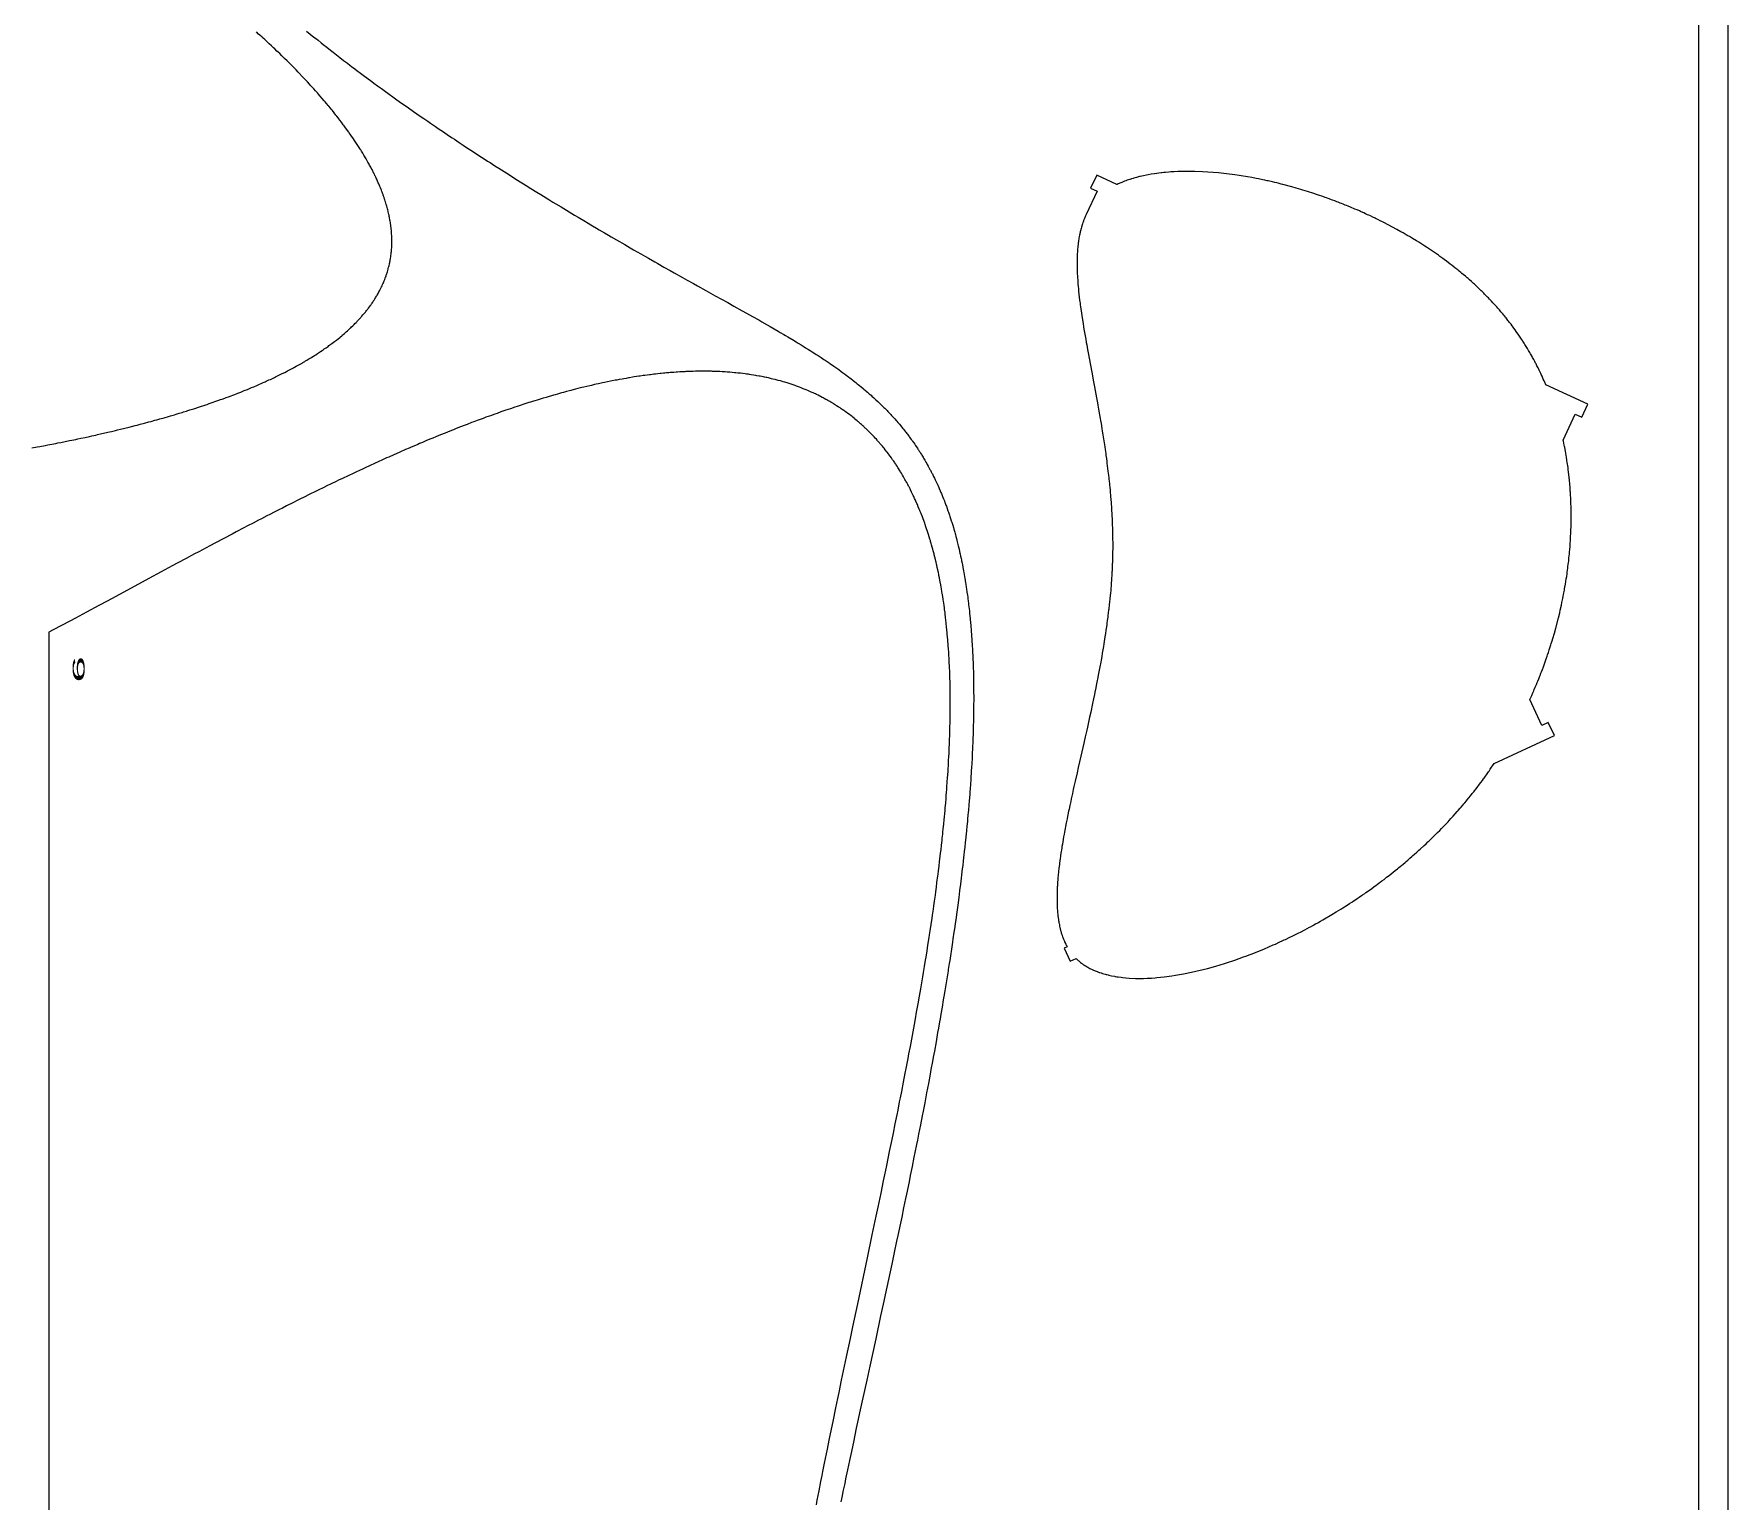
# Model space of a CAD drawing. Header units: metres. Extents: x 260 to 385, y -3 to 248.
# Drawn here: x 313.9 to 385.2, y 60.8 to 122.5 of the extents above; entities that cross this region are included whole.
import ezdxf

# ---------------------------------------------------------------- set-up
doc = ezdxf.new("R2010")
doc.units = ezdxf.units.M
doc.header["$MEASUREMENT"] = 0
doc.layers.add('1', color=7, linetype='Continuous', lineweight=0)
doc.styles.add('Style-ENGINEERING', font='ENGINEERING.shx')

msp = doc.modelspace()

# ---------------------------------------------------------------- linework, layer by layer
at = {"flags": 128}
for points in [[(385.210552, -2.443354), (385.210552, 247.556646), (260.210552, 247.556646), (260.210552, -2.443354), (385.210552, -2.443354)], [(383.974169, 43.488353), (383.977416, 127.336741)], [(325.412347, 122.619067), (325.566488, 122.493535), (325.721015, 122.368524), (325.824243, 122.285469), (325.893155, 122.230223), (326.031197, 122.120029), (326.108974, 122.058217), (326.264797, 121.934959), (326.420977, 121.812183), (326.525293, 121.730597), (326.594922, 121.676322), (326.734385, 121.568048), (326.812951, 121.507303), (326.970335, 121.386155), (327.128051, 121.265456), (327.233377, 121.185235), (327.303675, 121.131863), (327.444459, 121.025376), (327.523761, 120.965626), (327.682599, 120.846443), (327.841748, 120.72768), (327.948017, 120.648735), (328.160957, 120.491387), (328.240947, 120.432567), (328.401145, 120.315223), (328.561635, 120.198272), (328.668787, 120.120521), (328.883469, 119.965527), (329.044806, 119.849722), (329.152517, 119.772725), (329.368301, 119.619222), (329.476372, 119.542713), (329.692868, 119.390172), (329.909829, 119.238259), (330.054724, 119.137327), (330.151432, 119.07019), (330.345112, 118.936273), (330.5088, 118.823647), (330.618062, 118.748747), (330.836909, 118.599384), (330.946492, 118.524918), (331.165974, 118.376414), (331.385871, 118.22847), (331.532697, 118.130148), (331.63068, 118.064735), (331.826884, 117.93423), (331.992674, 117.824444), (332.103323, 117.751419), (332.32491, 117.60576), (332.435848, 117.533125), (332.658006, 117.388238), (332.880538, 117.243856), (333.029096, 117.147877), (333.128225, 117.084013), (333.326697, 116.956572), (333.494376, 116.849341), (333.606272, 116.778001), (333.830326, 116.635676), (333.942482, 116.564689), (334.16705, 116.423059), (334.391953, 116.281883), (334.542074, 116.188015), (334.642234, 116.125546), (334.842749, 116.000867), (335.096887, 115.84356), (335.266534, 115.738989), (335.37973, 115.669407), (335.606352, 115.530554), (335.776518, 115.426684), (335.890056, 115.357565), (336.117355, 115.219626), (336.231114, 115.150805), (336.458849, 115.013457), (336.686869, 114.876494), (336.839038, 114.785396), (337.143744, 114.603697), (337.191993, 114.575011), (337.444124, 114.42549), (337.612359, 114.326069), (337.724581, 114.259903), (337.94918, 114.127842), (338.117763, 114.029032), (338.230214, 113.963269), (338.455268, 113.832007), (338.793218, 113.635764), (339.018761, 113.505361), (339.169229, 113.418613), (339.470417, 113.245556), (339.665243, 113.134022), (339.795203, 113.059799), (340.055302, 112.911667), (340.185439, 112.837756), (340.445888, 112.690238), (340.706565, 112.543121), (340.880474, 112.445262), (341.228586, 112.250057), (341.424566, 112.140549), (341.686048, 111.994843), (341.860462, 111.89787), (342.20946, 111.704221), (342.602246, 111.486653), (343.125956, 111.196555), (343.387687, 111.051286), (343.736399, 110.857137), (343.910599, 110.759787), (344.171645, 110.613318), (344.432324, 110.466203), (344.5625, 110.39236), (344.793618, 110.260544), (344.909012, 110.194347), (345.081874, 110.09465), (345.254436, 109.994427), (345.340596, 109.944103), (345.484004, 109.859893), (345.555613, 109.817622), (345.662902, 109.753995), (345.823539, 109.658031), (345.847602, 109.64358), (346.013674, 109.543278), (346.096509, 109.492857), (346.220497, 109.416868), (346.344151, 109.34043), (346.405847, 109.302034), (346.528965, 109.224876), (346.590384, 109.186108), (346.682328, 109.127709), (346.794107, 109.056106), (346.849865, 109.020129), (346.933334, 108.965937), (347.058145, 108.884119), (347.168675, 108.810839), (347.22379, 108.773996), (347.306267, 108.71847), (347.388505, 108.662622), (347.429532, 108.634575), (347.53863, 108.559367), (347.593006, 108.521531), (347.674349, 108.46448), (347.755419, 108.407062), (347.795849, 108.378212), (347.903314, 108.300808), (347.956851, 108.261844), (348.036905, 108.203059), (348.11665, 108.14386), (348.156404, 108.114101), (348.22688, 108.06093), (348.262021, 108.034214), (348.31461, 107.993974), (348.393209, 107.933234), (348.471462, 107.872027), (348.510456, 107.841245), (348.579555, 107.786222), (348.613996, 107.758565), (348.665519, 107.716893), (348.742487, 107.653959), (348.819068, 107.590504), (348.85721, 107.558578), (348.924769, 107.501484), (348.958428, 107.472775), (349.008762, 107.429504), (349.083911, 107.364124), (349.158628, 107.298164), (349.195822, 107.264962), (349.269874, 107.198107), (349.30673, 107.16445), (349.361797, 107.113675), (349.436831, 107.043517), (349.474159, 107.008185), (349.529914, 106.954866), (349.585379, 106.901159), (349.613002, 106.874159), (349.668025, 106.81986), (349.695426, 106.79256), (349.736385, 106.751422), (349.746321, 106.741381), (349.80103, 106.68567), (349.828224, 106.657703), (349.868812, 106.615613), (349.929238, 106.552162), (349.989115, 106.48833), (350.018846, 106.456271), (350.077893, 106.391864), (350.107208, 106.359516), (350.107208, 106.359516), (350.150919, 106.310813), (350.209624, 106.244497), (350.238759, 106.211188), (350.282189, 106.161036), (350.34672, 106.085382), (350.410511, 106.009215), (350.442129, 105.970939), (350.497879, 105.902573), (350.525533, 105.868237), (350.566739, 105.816542), (350.607612, 105.764617), (350.627925, 105.738568), (350.6683, 105.686298), (350.688364, 105.660076), (350.718302, 105.620636), (350.75793, 105.567846), (350.777618, 105.541365), (350.806995, 105.501534), (350.850708, 105.441544), (350.879615, 105.401388), (350.898783, 105.374545), (350.936866, 105.320685), (350.955783, 105.293668), (350.993367, 105.239461), (351.030616, 105.185023), (351.055264, 105.148602), (351.104116, 105.075453), (351.131335, 105.034126), (351.149376, 105.006502), (351.185211, 104.951082), (351.203003, 104.923285), (351.238339, 104.86752), (351.273344, 104.811524), (351.296496, 104.774066), (351.34236, 104.698845), (351.3679, 104.656354), (351.418425, 104.570986), (351.468211, 104.485106), (351.500992, 104.427568), (351.522664, 104.389084), (351.565573, 104.311814), (351.607986, 104.233991), (351.63594, 104.181886), (351.654433, 104.14705), (351.69108, 104.077143), (351.718267, 104.024506), (351.73625, 103.989317), (351.77188, 103.918704), (351.789526, 103.883281), (351.824483, 103.8122), (351.858993, 103.74081), (351.881753, 103.693044), (351.896817, 103.661125), (351.926682, 103.597103), (351.932608, 103.584281), (351.947897, 103.551016), (351.978147, 103.4844), (352.007966, 103.417669), (352.027607, 103.37312), (352.066325, 103.28387), (352.094875, 103.216803), (352.113678, 103.172031), (352.150737, 103.082342), (352.168995, 103.037426), (352.204978, 102.947451), (352.240256, 102.85729), (352.263388, 102.79708), (352.27864, 102.756895), (352.308741, 102.676418), (352.325913, 102.629791), (352.359729, 102.536399), (352.392848, 102.442821), (352.414547, 102.380335), (352.428844, 102.338633), (352.457042, 102.255123), (352.472671, 102.208088), (352.503437, 102.113886), (352.533552, 102.019512), (352.553273, 101.956501), (352.566264, 101.914453), (352.591874, 101.830257), (352.6201, 101.735382), (352.638577, 101.672042), (352.650745, 101.629775), (352.674727, 101.545147), (352.692404, 101.481595), (352.704044, 101.439188), (352.726979, 101.354283), (352.738275, 101.311785), (352.760529, 101.2267), (352.782338, 101.141496), (352.796632, 101.084628), (352.824641, 100.97074), (352.836229, 100.922633), (352.859003, 100.826312), (352.881247, 100.72985), (352.895787, 100.665465), (352.905352, 100.622508), (352.924179, 100.536514), (352.944882, 100.439644), (352.958407, 100.37499), (352.967301, 100.331855), (352.984798, 100.245508), (352.997669, 100.180681), (353.022773, 100.050857), (353.047038, 99.920812), (353.062757, 99.833993), (353.073035, 99.776061), (353.093118, 99.66007), (353.101402, 99.611087), (353.117641, 99.513032), (353.133444, 99.414863), (353.143741, 99.349353), (353.16377, 99.218183), (353.173354, 99.15355), (353.19199, 99.024142), (353.209925, 98.89455), (353.221499, 98.808054), (353.229047, 98.750346), (353.243745, 98.634825), (353.254042, 98.551237), (353.260751, 98.49552), (353.273798, 98.384106), (353.280139, 98.328409), (353.29246, 98.217035), (353.304308, 98.105686), (353.311947, 98.031468), (353.326615, 97.883064), (353.340486, 97.734703), (353.349298, 97.63582), (353.354983, 97.569908), (353.365903, 97.438108), (353.373705, 97.339279), (353.378725, 97.273404), (353.388332, 97.141675), (353.392923, 97.075822), (353.401685, 96.94414), (353.409896, 96.812487), (353.415069, 96.724735), (353.418385, 96.666241), (353.424706, 96.549269), (353.429719, 96.450592), (353.4329, 96.384816), (353.438882, 96.253284), (353.441684, 96.187529), (353.446918, 96.056037), (353.451663, 95.924573), (353.454559, 95.836944), (353.459723, 95.661721), (353.462264, 95.563178), (353.463815, 95.49749), (353.466579, 95.366133), (353.467792, 95.300464), (353.469888, 95.169143), (353.471548, 95.037845), (353.472416, 94.950327), (353.473589, 94.77532), (353.473924, 94.676897), (353.47402, 94.611288), (353.473905, 94.480087), (353.472985, 94.283326), (353.471881, 94.152178), (353.47093, 94.064759), (353.468523, 93.889946), (353.466876, 93.79163), (353.462962, 93.595032), (353.458235, 93.398477), (353.45464, 93.267465), (353.45205, 93.180134), (353.446413, 93.005497), (353.442977, 92.907278), (353.435544, 92.71087), (353.427375, 92.514502), (353.421528, 92.383612), (353.417454, 92.296362), (353.40889, 92.121883), (353.403833, 92.023752), (353.393209, 91.827518), (353.381915, 91.63132), (353.374021, 91.500541), (353.368598, 91.413363), (353.357375, 91.239029), (353.350843, 91.140978), (353.337314, 90.944901), (353.323174, 90.748857), (353.313414, 90.61818), (353.306762, 90.531069), (353.293111, 90.356866), (353.285233, 90.258888), (353.26905, 90.062955), (353.252309, 89.867053), (353.240843, 89.736467), (353.233065, 89.649418), (353.217193, 89.475336), (353.208081, 89.377425), (353.189468, 89.181624), (353.170343, 88.98585), (353.157312, 88.85535), (353.157312, 88.85535), (353.130594, 88.594385), (353.120351, 88.496535), (353.099508, 88.300855), (353.078195, 88.1052), (353.063729, 87.974778), (353.034194, 87.713965), (353.011523, 87.518384), (352.996166, 87.38801), (352.96488, 87.127293), (352.948955, 86.99695), (352.916552, 86.736293), (352.883428, 86.475675), (352.860953, 86.301951), (352.845798, 86.186145), (352.815085, 85.954554), (352.775458, 85.661487), (352.748581, 85.466134), (352.730463, 85.335909), (352.693756, 85.075486), (352.663183, 84.861882), (352.642575, 84.719491), (352.600825, 84.434739), (352.579688, 84.292378), (352.5369, 84.007683), (352.493443, 83.723024), (352.464109, 83.533272), (352.444395, 83.40678), (352.404594, 83.153816), (352.395894, 83.098936), (352.368685, 82.928223), (352.313631, 82.586914), (352.257751, 82.245757), (352.220051, 82.018401), (352.194725, 81.866865), (352.143617, 81.563878), (352.093774, 81.271813), (352.060247, 81.077158), (352.037767, 80.947412), (351.992499, 80.687975), (351.958286, 80.493445), (351.889203, 80.104507), (351.819269, 79.715723), (351.772189, 79.456618), (351.740605, 79.283918), (351.676975, 78.938601), (351.640919, 78.744408), (351.568254, 78.356125), (351.494873, 77.967972), (351.445569, 77.709274), (351.412533, 77.536839), (351.346074, 77.19204), (351.30847, 76.998131), (351.232798, 76.610398), (351.156528, 76.222774), (351.105362, 75.964416), (351.071113, 75.792203), (351.002292, 75.447836), (350.963398, 75.254163), (350.885225, 74.866887), (350.80656, 74.479701), (350.753853, 74.221626), (350.647838, 73.705584), (350.607883, 73.512105), (350.527664, 73.125204), (350.447047, 72.738375), (350.393092, 72.480528), (350.284704, 71.964921), (350.233687, 71.723268), (350.131279, 71.240032), (350.0284, 70.756882), (349.959571, 70.434826), (349.82138, 69.790812), (349.665173, 69.066432), (349.560698, 68.583574), (349.35124, 67.617951), (349.099631, 66.45925), (348.973986, 65.87987), (348.786041, 65.010706), (348.675098, 64.495566), (348.619779, 64.237968), (348.537021, 63.851531), (348.413445, 63.271773), (348.304249, 62.756314), (348.249909, 62.498537), (348.168748, 62.111808), (348.088041, 61.724995), (348.047869, 61.531556), (347.976768, 61.187606), (347.941376, 61.015602), (347.888496, 60.757558)], [(313.859175, 105.088465), (314.082365, 105.129012), (314.193878, 105.149557), (314.416742, 105.191192), (314.528092, 105.212284), (314.695014, 105.244267), (314.861486, 105.276603), (314.944676, 105.292928), (315.069401, 105.317611), (315.256356, 105.355082), (315.443149, 105.393092), (315.536485, 105.4123), (315.702315, 105.446786), (315.785181, 105.464192), (315.909418, 105.490506), (316.095636, 105.530444), (316.281684, 105.570945), (316.374644, 105.591409), (316.539801, 105.628144), (316.539801, 105.628144), (316.622329, 105.646684), (316.746055, 105.674708), (316.931497, 105.717236), (317.116761, 105.760361), (317.209326, 105.782148), (317.373773, 105.821259), (317.455941, 105.840996), (317.579125, 105.870835), (317.763743, 105.916121), (317.948167, 105.962052), (318.040306, 105.985264), (318.203985, 106.026941), (318.285765, 106.04798), (318.408358, 106.079792), (318.592075, 106.128093), (318.775578, 106.177104), (318.867249, 106.201881), (319.030083, 106.246385), (319.111433, 106.268858), (319.233375, 106.30285), (319.416095, 106.354483), (319.598578, 106.406905), (319.68973, 106.433419), (319.851625, 106.48106), (319.932499, 106.505128), (320.053715, 106.541544), (320.174817, 106.578344), (320.235325, 106.59689), (320.356251, 106.634277), (320.41667, 106.65312), (320.507241, 106.681573), (320.668086, 106.732727), (320.748425, 106.758582), (320.868829, 106.797718), (320.989102, 106.837288), (321.04919, 106.857237), (321.169265, 106.89747), (321.229252, 106.917756), (321.319169, 106.9484), (321.478827, 107.003523), (321.558561, 107.031401), (321.678042, 107.073621), (321.797375, 107.116336), (321.856985, 107.137881), (321.976091, 107.181355), (322.035586, 107.203287), (322.124755, 107.23643), (322.243507, 107.281088), (322.302822, 107.30362), (322.391718, 107.337677), (322.524884, 107.389356), (322.643071, 107.435902), (322.702099, 107.459395), (322.790557, 107.494914), (322.923053, 107.548833), (323.04063, 107.597422), (323.099347, 107.621954), (323.187332, 107.659055), (323.319101, 107.715403), (323.436015, 107.766207), (323.494395, 107.791869), (323.581865, 107.830691), (323.669215, 107.869917), (323.712844, 107.889683), (323.829035, 107.942905), (323.887046, 107.9698), (323.973953, 108.010503), (324.060729, 108.051649), (324.104066, 108.072391), (324.219464, 108.128264), (324.27707, 108.156513), (324.363359, 108.199285), (324.449502, 108.242545), (324.492517, 108.264362), (324.568896, 108.30346), (324.607039, 108.323161), (324.664197, 108.352907), (324.749801, 108.397969), (324.835243, 108.443574), (324.877902, 108.466584), (324.901878, 108.479588), (324.972773, 108.518348), (325.008136, 108.537855), (325.061073, 108.567278), (325.140233, 108.611783), (325.219095, 108.656739), (325.258412, 108.679389), (325.332759, 108.72266), (325.369826, 108.744455), (325.425295, 108.777348), (325.508193, 108.82715), (325.590718, 108.877516), (325.631838, 108.902914), (325.704702, 108.948428), (325.741018, 108.97136), (325.795345, 109.005982), (325.876498, 109.058425), (325.957237, 109.111493), (325.997449, 109.138266), (326.068672, 109.186263), (326.104155, 109.210456), (326.157214, 109.246996), (326.236427, 109.302374), (326.315178, 109.358451), (326.354377, 109.386757), (326.432415, 109.443915), (326.47125, 109.472771), (326.529268, 109.516411), (326.591266, 109.563766), (326.622138, 109.587635), (326.668286, 109.62368), (326.737141, 109.678305), (326.805543, 109.733613), (326.839571, 109.761527), (326.887995, 109.801728), (326.912082, 109.821937), (326.948055, 109.85239), (327.001654, 109.898385), (327.054816, 109.944764), (327.08123, 109.968099), (327.133722, 110.015064), (327.159797, 110.038696), (327.198695, 110.074333), (327.24576, 110.118086), (327.269145, 110.140091), (327.304036, 110.173263), (327.355948, 110.223393), (327.3966, 110.263321), (327.416803, 110.283393), (327.446954, 110.313636), (327.491826, 110.35931), (327.53627, 110.40536), (327.558329, 110.428528), (327.602116, 110.475153), (327.623843, 110.498612), (327.656221, 110.533985), (327.694265, 110.5762), (327.71315, 110.597427), (327.741305, 110.629419), (327.783143, 110.677752), (327.824503, 110.726505), (327.845, 110.751041), (327.885625, 110.800437), (327.90575, 110.8253), (327.935702, 110.8628), (327.970828, 110.907572), (327.988238, 110.930092), (328.014158, 110.964042), (328.052595, 111.015355), (328.090493, 111.067142), (328.109236, 111.093216), (328.146304, 111.145729), (328.164627, 111.172171), (328.191843, 111.212069), (328.219229, 111.252998), (328.232794, 111.273575), (328.25298, 111.304582), (328.282889, 111.351417), (328.312349, 111.398645), (328.326908, 111.422409), (328.355679, 111.470241), (328.369889, 111.494311), (328.390982, 111.53061), (328.394408, 111.536572), (328.421362, 111.584153), (328.434626, 111.608023), (328.454253, 111.643929), (328.483089, 111.698014), (328.511195, 111.752372), (328.524972, 111.779654), (328.551974, 111.834424), (328.565197, 111.861913), (328.584682, 111.903277), (328.610009, 111.958674), (328.622391, 111.986477), (328.640611, 112.028314), (328.658404, 112.070311), (328.667141, 112.091369), (328.689913, 112.14772), (328.701012, 112.176003), (328.717301, 112.218562), (328.733154, 112.261283), (328.740918, 112.282705), (328.756117, 112.32567), (328.763552, 112.347215), (328.774498, 112.379609), (328.79044, 112.428338), (328.798201, 112.452781), (328.809579, 112.489544), (328.82605, 112.544911), (328.841803, 112.600546), (328.84941, 112.628465), (328.864078, 112.684507), (328.87114, 112.712629), (328.88139, 112.754941), (328.894415, 112.811597), (328.900651, 112.840029), (328.909659, 112.882805), (328.909659, 112.882805), (328.918249, 112.925738), (328.922387, 112.947264), (328.923664, 112.95403), (328.933621, 113.008928), (328.939857, 113.045534), (328.943838, 113.069941), (328.951376, 113.118764), (328.956661, 113.155387), (328.96001, 113.179806), (328.966291, 113.228651), (328.969224, 113.253078), (328.974678, 113.301938), (328.979585, 113.350808), (328.982555, 113.383394), (328.984401, 113.40512), (328.987776, 113.448579), (328.991025, 113.496809), (328.992903, 113.528967), (328.994028, 113.550408), (328.995975, 113.593297), (328.99717, 113.625468), (328.998885, 113.689822), (328.999704, 113.754192), (328.999757, 113.797115), (328.999575, 113.825734), (328.998691, 113.882982), (328.996857, 113.947904), (328.995147, 113.991194), (328.993792, 114.020058), (328.990567, 114.077796), (328.987702, 114.121107), (328.985581, 114.149985), (328.980834, 114.20775), (328.978209, 114.236637), (328.972461, 114.294421), (328.966054, 114.352216), (328.961418, 114.390753), (328.958166, 114.416448), (328.951279, 114.467843), (328.946772, 114.499584), (328.937209, 114.562892), (328.926924, 114.62597), (328.919674, 114.667897), (328.914668, 114.695793), (328.904248, 114.751455), (328.899618, 114.775257), (328.890065, 114.822768), (328.880126, 114.870156), (328.873289, 114.90168), (328.859116, 114.964569), (328.848056, 115.011598), (328.84048, 115.042885), (328.82485, 115.105308), (328.816798, 115.136444), (328.800228, 115.198566), (328.783046, 115.260492), (328.771257, 115.30167), (328.763251, 115.329075), (328.746891, 115.383773), (328.732733, 115.429811), (328.723115, 115.460446), (328.703456, 115.521581), (328.693417, 115.552081), (328.672926, 115.612949), (328.651891, 115.673644), (328.637572, 115.714013), (328.627895, 115.740883), (328.608232, 115.794525), (328.591324, 115.839684), (328.579893, 115.86974), (328.556652, 115.929729), (328.544845, 115.959664), (328.520862, 116.019416), (328.496392, 116.079012), (328.479813, 116.118657), (328.446028, 116.197747), (328.429704, 116.235192), (328.396508, 116.309905), (328.362592, 116.38439), (328.339588, 116.433921), (328.324079, 116.466887), (328.292652, 116.532691), (328.2867, 116.54501), (328.262731, 116.59417), (328.246611, 116.626841), (328.214042, 116.691939), (328.197595, 116.724369), (328.164382, 116.788993), (328.130751, 116.853309), (328.108104, 116.89602), (328.062277, 116.981049), (328.039103, 117.023372), (327.992247, 117.107642), (327.944729, 117.191425), (327.912691, 117.247015), (327.891177, 117.28396), (327.847779, 117.35758), (327.823157, 117.398834), (327.773465, 117.481015), (327.723188, 117.562764), (327.689354, 117.617031), (327.66666, 117.653106), (327.620945, 117.725018), (327.595044, 117.76533), (327.542843, 117.845662), (327.490124, 117.925611), (327.454696, 117.978703), (327.430954, 118.014007), (327.383181, 118.084401), (327.356141, 118.123874), (327.301706, 118.202559), (327.246808, 118.280903), (327.209956, 118.332945), (327.185278, 118.36756), (327.135663, 118.436596), (327.107603, 118.475318), (327.051166, 118.552527), (326.994312, 118.629429), (326.956182, 118.68053), (326.87939, 118.782339), (326.814058, 118.867842), (326.770235, 118.924648), (326.740902, 118.962431), (326.681961, 119.037796), (326.644939, 119.084762), (326.570476, 119.178387), (326.495462, 119.271607), (326.445152, 119.333531), (326.411481, 119.374717), (326.343825, 119.456859), (326.313245, 119.493723), (326.251838, 119.56727), (326.190105, 119.640576), (326.148771, 119.689315), (326.065678, 119.786481), (325.971534, 119.895302), (325.908386, 119.967566), (325.86612, 120.015617), (325.781187, 120.111426), (325.715136, 120.185262), (325.67093, 120.234359), (325.582108, 120.332252), (325.537494, 120.381048), (325.447867, 120.478348), (325.357713, 120.57526), (325.297323, 120.639656), (325.256936, 120.682494), (325.175861, 120.767949), (325.15715, 120.787571), (325.094664, 120.852829), (325.052912, 120.896205), (324.969186, 120.982653), (324.927213, 121.025725), (324.843048, 121.111572), (324.758597, 121.197026), (324.702139, 121.253781), (324.588852, 121.366783), (324.48648, 121.467917), (324.418016, 121.535045), (324.37228, 121.579669), (324.280583, 121.66861), (324.211618, 121.735052), (324.165549, 121.779222), (324.073197, 121.867265), (324.026914, 121.911141), (323.934136, 121.998602), (323.841079, 122.085682), (323.778888, 122.143526), (323.654146, 122.25872), (323.583769, 122.323231), (323.536769, 122.366125), (323.442572, 122.451645), (323.395376, 122.494271), (323.300791, 122.57926)], [(357.408126, 84.101982), (357.274376, 84.039614), (357.527947, 83.495829), (357.7804, 83.61355), (357.802782, 83.591794), (357.814105, 83.581027), (357.834627, 83.561906), (357.848466, 83.549291), (357.876518, 83.524376), (357.890731, 83.512077), (357.91953, 83.487793), (357.948821, 83.46393), (357.968622, 83.448254), (358.008873, 83.41746), (358.02419, 83.406104), (358.055185, 83.383704), (358.08666, 83.361722), (358.107909, 83.347298), (358.15104, 83.319004), (358.183938, 83.298268), (358.206131, 83.284674), (358.251137, 83.258038), (358.273949, 83.244995), (358.320185, 83.219458), (358.367233, 83.194653), (358.463737, 83.147231), (358.482185, 83.138663), (358.519413, 83.121834), (358.557082, 83.105413), (358.582437, 83.094691), (358.633728, 83.07379), (358.6727, 83.058588), (358.69892, 83.048678), (358.751926, 83.029397), (358.778712, 83.020026), (358.832843, 83.001821), (358.887715, 82.984332), (358.999653, 82.951492), (359.042375, 82.939911), (359.07108, 82.932411), (359.129022, 82.917944), (359.158258, 82.910975), (359.217253, 82.897567), (359.276942, 82.884864), (359.398373, 82.861564), (359.429154, 82.856176), (359.491215, 82.845926), (359.553939, 82.836372), (359.681344, 82.819351), (359.746012, 82.81188), (359.877243, 82.799008), (360.010955, 82.788887), (360.285595, 82.776846), (360.338134, 82.775799), (360.373338, 82.775312), (360.444174, 82.774846), (360.479803, 82.774866), (360.55148, 82.775411), (360.623709, 82.776629), (360.769793, 82.781073), (360.806649, 82.782601), (360.880754, 82.786158), (360.955379, 82.79038), (361.106164, 82.800811), (361.182308, 82.807018), (361.336068, 82.821405), (361.491742, 82.838413), (361.808606, 82.88024), (361.969686, 82.905035), (362.296857, 82.96232), (362.630341, 83.029783), (363.314452, 83.19483), (363.664184, 83.29221), (363.840773, 83.344569), (364.018437, 83.399358), (364.107654, 83.427659), (364.466928, 83.546872), (364.647911, 83.610062), (364.829716, 83.675623), (364.920909, 83.709289), (365.103843, 83.778384), (365.195569, 83.813809), (365.287459, 83.849818), (365.333463, 83.86804), (365.7028, 84.019033), (365.888248, 84.097982), (366.07414, 84.179217), (366.167235, 84.220687), (366.353689, 84.305326), (366.447034, 84.348491), (366.540448, 84.392218), (366.587178, 84.414291), (366.774239, 84.503981), (366.86784, 84.549662), (366.961478, 84.595896), (367.00831, 84.619221), (367.101992, 84.666284), (367.148841, 84.690023), (367.219122, 84.725888), (367.406561, 84.823034), (367.500281, 84.872426), (367.593991, 84.922362), (367.64084, 84.947534), (367.734523, 84.998282), (367.781354, 85.023859), (367.851587, 85.062476), (367.945199, 85.114437), (367.991989, 85.140618), (368.062153, 85.180141), (368.167343, 85.239989), (368.540675, 85.458221), (368.726844, 85.570499), (368.912609, 85.684868), (369.005321, 85.742832), (369.190372, 85.860314), (369.282697, 85.919827), (369.374878, 85.979854), (369.420913, 86.010059), (369.604658, 86.132155), (369.696283, 86.193965), (369.787732, 86.256281), (369.83339, 86.287629), (369.924564, 86.3507), (369.970079, 86.382425), (370.038261, 86.430246), (370.219516, 86.559143), (370.309825, 86.624337), (370.399911, 86.690026), (370.444869, 86.723056), (370.53461, 86.789485), (370.579391, 86.822884), (370.646448, 86.873212), (370.735639, 86.940744), (370.78014, 86.974692), (370.846769, 87.025844), (370.946434, 87.103083), (371.122759, 87.241907), (371.210496, 87.31204), (371.297941, 87.382653), (371.341551, 87.418138), (371.428543, 87.489467), (371.471923, 87.525309), (371.536846, 87.579294), (371.62313, 87.651689), (371.66615, 87.688063), (371.730525, 87.742844), (371.826734, 87.825512), (371.91189, 87.899491), (371.954336, 87.936655), (372.017841, 87.992619), (372.112719, 88.077055), (372.207133, 88.162076), (372.254163, 88.204805), (372.420404, 88.357905), (372.502939, 88.435141), (372.585076, 88.512831), (372.625992, 88.551846), (372.707517, 88.630215), (372.748123, 88.669569), (372.808836, 88.72881), (372.889413, 88.808191), (372.92954, 88.848049), (372.989526, 88.908046), (373.079039, 88.998509), (373.158129, 89.079393), (373.197504, 89.12), (373.25635, 89.181118), (373.344128, 89.273258), (373.431308, 89.365952), (373.474671, 89.412507), (373.551381, 89.49561), (373.589552, 89.537324), (373.646576, 89.600098), (373.731585, 89.694714), (373.81595, 89.789874), (373.857888, 89.837657), (373.941271, 89.933629), (373.982712, 89.981816), (374.044558, 90.05435), (374.097385, 90.116904), (374.132446, 90.158729), (374.20219, 90.242672), (374.236873, 90.284788), (374.30586, 90.369309), (374.374341, 90.45421), (374.419714, 90.51102), (374.449837, 90.548985), (374.509781, 90.625137), (374.543323, 90.6681), (374.610025, 90.754301), (374.676216, 90.840864), (374.720059, 90.898773), (374.749161, 90.937466), (374.807061, 91.015063), (374.871713, 91.10269), (374.914529, 91.161301), (374.942945, 91.20046), (374.999472, 91.278981), (375.041599, 91.338047), (375.041599, 91.338047), (375.069556, 91.377508), (375.125162, 91.456627), (375.152812, 91.496284), (375.207803, 91.575794), (375.262382, 91.655562), (375.29854, 91.708881), (375.370305, 91.815857), (377.900391, 92.995656), (377.64682, 93.53944), (377.374928, 93.412655), (376.867786, 94.500224), (376.894321, 94.55823), (376.946806, 94.674453), (376.998512, 94.79095), (377.032548, 94.868764), (377.055046, 94.920705), (377.099576, 95.024742), (377.148931, 95.142023), (377.181397, 95.22035), (377.202847, 95.272627), (377.245278, 95.377325), (377.276692, 95.455971), (377.297439, 95.508459), (377.338463, 95.613568), (377.35874, 95.666189), (377.398823, 95.77156), (377.438276, 95.8771), (377.515291, 96.088665), (377.543519, 96.168164), (377.56214, 96.221211), (377.598906, 96.327414), (377.61705, 96.380571), (377.652862, 96.486989), (377.688036, 96.593545), (377.756467, 96.80705), (377.773174, 96.860504), (377.806107, 96.967504), (377.838397, 97.07462), (377.901044, 97.289183), (377.961103, 97.504156), (378.073421, 97.935185), (378.125661, 98.151166), (378.150796, 98.259257), (378.199092, 98.475618), (378.222251, 98.583878), (378.244748, 98.692185), (378.255748, 98.746355), (378.27725, 98.854724), (378.287752, 98.908922), (378.303193, 98.990234), (378.323199, 99.098676), (378.332951, 99.152907), (378.347267, 99.234263), (378.368035, 99.356318), (378.40286, 99.573343), (378.419264, 99.681866), (378.434994, 99.790388), (378.442606, 99.844648), (378.457323, 99.953162), (378.464428, 100.007415), (378.474767, 100.088787), (378.487959, 100.197269), (378.4943, 100.251502), (378.503493, 100.33284), (378.516564, 100.454817), (378.527456, 100.563207), (378.532646, 100.617388), (378.540111, 100.69864), (378.550584, 100.820473), (378.560188, 100.942244), (378.564663, 101.003105), (378.572081, 101.111257), (378.575531, 101.165311), (378.580383, 101.246362), (378.58693, 101.367867), (378.592601, 101.489281), (378.595107, 101.549951), (378.599458, 101.671217), (378.601303, 101.731809), (378.603657, 101.822646), (378.607251, 102.037698), (378.607997, 102.145076), (378.608042, 102.252348), (378.6078, 102.305943), (378.606789, 102.413049), (378.60602, 102.466558), (378.604534, 102.546766), (378.601935, 102.653602), (378.600371, 102.706973), (378.597691, 102.786968), (378.594613, 102.866888), (378.592924, 102.906819), (378.587932, 103.013207), (378.585169, 103.066348), (378.58069, 103.145991), (378.57581, 103.22555), (378.573219, 103.265298), (378.567736, 103.344728), (378.564844, 103.38441), (378.560316, 103.443891), (378.551707, 103.549508), (378.547133, 103.602255), (378.539936, 103.681295), (378.532333, 103.760239), (378.52838, 103.799674), (378.520169, 103.878469), (378.515912, 103.917828), (378.509335, 103.976819), (378.50021, 104.055382), (378.495495, 104.094624), (378.488231, 104.153437), (378.476904, 104.241542), (378.462811, 104.34578), (378.455492, 104.397824), (378.444171, 104.475794), (378.432441, 104.553648), (378.426422, 104.59253), (378.414075, 104.670206), (378.407748, 104.708998), (378.398064, 104.767128), (378.384791, 104.844528), (378.378, 104.88318), (378.36762, 104.941099), (378.351614, 105.027843), (378.336947, 105.104809), (378.329458, 105.143243), (378.31803, 105.200831), (378.300451, 105.28707), (378.282346, 105.373136), (378.273096, 105.416103), (378.780238, 106.503673), (379.05213, 106.376887), (379.305701, 106.920672), (377.541171, 107.743486), (377.495558, 107.850151), (377.472382, 107.90331), (377.437158, 107.982827), (377.401378, 108.062079), (377.38328, 108.101604), (377.346667, 108.180451), (377.328151, 108.219772), (377.300117, 108.278625), (377.262251, 108.356853), (377.243108, 108.395863), (377.214132, 108.454245), (377.170079, 108.541519), (377.130325, 108.618792), (377.110237, 108.65732), (377.079843, 108.714976), (377.03366, 108.801151), (376.986764, 108.886951), (376.963049, 108.92971), (376.920448, 109.00549), (376.898936, 109.043266), (376.866403, 109.099788), (376.817006, 109.184246), (376.766893, 109.268312), (376.741567, 109.310196), (376.690377, 109.393666), (376.664512, 109.43525), (376.625377, 109.497436), (376.578469, 109.570842), (376.554802, 109.607423), (376.519033, 109.662142), (376.464777, 109.743873), (376.409797, 109.825184), (376.382036, 109.865682), (376.325968, 109.946356), (376.297661, 109.986533), (376.25486, 110.046595), (376.197156, 110.126298), (376.16803, 110.165985), (376.124, 110.225309), (376.079558, 110.284383), (376.057183, 110.313826), (376.006957, 110.379206), (375.973191, 110.422619), (375.950556, 110.451483), (375.90499, 110.509026), (375.870556, 110.552021), (375.847479, 110.580606), (375.801032, 110.63759), (375.777664, 110.665989), (375.730639, 110.722601), (375.683234, 110.778963), (375.651419, 110.8164), (375.58729, 110.89094), (375.550927, 110.932674), (375.526569, 110.960418), (375.477577, 111.01572), (375.452945, 111.043277), (375.403407, 111.098203), (375.353509, 111.152878), (375.320045, 111.189189), (375.252645, 111.261475), (375.227209, 111.288468), (375.176075, 111.342264), (375.124596, 111.395808), (375.124596, 111.395808), (375.090085, 111.431364), (375.02061, 111.50214), (374.968111, 111.554927), (374.932925, 111.589979), (374.862114, 111.659744), (374.82649, 111.694457), (374.754809, 111.763547), (374.682557, 111.832185), (374.53637, 111.968106), (374.494857, 112.006008), (374.411316, 112.081381), (374.327097, 112.156179), (374.270579, 112.205725), (374.232738, 112.238614), (374.156666, 112.30405), (374.070475, 112.37712), (374.012661, 112.425512), (373.973963, 112.457631), (373.896197, 112.521526), (373.837553, 112.569147), (373.798307, 112.600751), (373.719458, 112.663615), (373.679858, 112.694874), (373.600308, 112.757049), (373.5203, 112.818764), (373.358941, 112.940812), (373.267407, 113.008652), (373.206083, 113.053554), (373.165068, 113.083343), (373.082726, 113.142576), (373.020699, 113.186696), (372.979222, 113.215964), (372.895966, 113.274152), (372.85419, 113.303071), (372.770346, 113.360561), (372.68612, 113.417585), (372.516548, 113.530234), (372.452583, 113.571994), (372.409829, 113.599689), (372.324058, 113.654726), (372.281043, 113.682069), (372.194759, 113.736402), (372.108143, 113.790266), (371.933941, 113.896581), (371.890194, 113.922865), (371.802471, 113.975079), (371.714449, 114.026821), (371.537537, 114.128884), (371.448662, 114.179204), (371.270109, 114.27842), (371.090538, 114.375731), (370.728575, 114.564622), (370.677393, 114.59057), (370.574836, 114.642011), (370.472028, 114.692843), (370.403355, 114.726393), (370.357516, 114.74861), (370.265703, 114.79268), (370.162208, 114.841683), (370.093095, 114.874012), (370.04697, 114.895413), (369.954604, 114.937853), (369.885233, 114.969365), (369.83894, 114.990221), (369.746253, 115.03157), (369.69986, 115.052062), (369.606979, 115.092682), (369.513978, 115.132815), (369.327647, 115.211618), (369.222661, 115.255086), (369.152607, 115.283721), (369.105877, 115.302659), (369.01236, 115.340165), (368.942174, 115.367973), (368.895363, 115.386359), (368.801693, 115.422761), (368.754836, 115.440777), (368.661086, 115.476442), (368.56729, 115.511613), (368.379596, 115.580476), (368.309184, 115.60579), (368.262237, 115.622511), (368.168335, 115.655582), (368.121381, 115.671932), (368.027474, 115.704259), (367.933571, 115.73609), (367.745813, 115.798259), (367.698888, 115.81349), (367.605064, 115.843578), (367.511278, 115.873166), (367.323853, 115.930843), (367.230228, 115.95893), (367.043193, 116.013599), (366.85649, 116.066256), (366.484325, 116.165519), (366.414758, 116.18323), (366.368421, 116.194879), (366.275852, 116.217797), (366.229621, 116.229065), (366.137271, 116.251221), (366.045077, 116.272869), (365.861186, 116.314636), (365.815322, 116.324759), (365.723732, 116.344622), (365.632331, 116.363973), (365.450127, 116.401141), (365.359338, 116.418956), (365.178425, 116.453045), (364.998447, 116.485075), (364.641533, 116.54294), (364.464716, 116.568765), (364.114659, 116.614179), (363.769768, 116.651246), (363.097382, 116.700187), (362.770837, 116.711986), (362.610184, 116.714701), (362.451358, 116.715288), (362.372648, 116.714781), (362.062669, 116.707408), (361.9107, 116.700505), (361.760824, 116.691453), (361.68669, 116.686119), (361.540065, 116.673832), (361.46759, 116.666878), (361.395682, 116.659383), (361.359944, 116.655433), (361.079323, 116.618945), (360.942635, 116.597438), (360.808441, 116.573748), (360.742298, 116.561084), (360.611955, 116.534113), (360.547772, 116.519806), (360.484256, 116.504949), (360.452751, 116.497314), (360.328437, 116.465401), (360.267318, 116.448619), (360.2069, 116.431284), (360.176957, 116.42241), (360.117605, 116.404247), (360.088198, 116.394958), (360.044428, 116.380766), (359.929722, 116.341395), (359.873481, 116.320877), (359.817992, 116.299804), (359.790532, 116.289059), (359.736184, 116.267151), (359.709298, 116.255989), (359.669332, 116.238983), (359.616728, 116.215822), (359.59072, 116.204031), (359.552079, 116.186084), (359.513886, 116.167822), (359.494958, 116.158573), (358.648311, 116.553371), (358.39474, 116.009587), (358.666632, 115.882801), (358.209395, 114.902252), (358.193018, 114.868345), (358.182322, 114.84558), (358.161455, 114.799663), (358.151284, 114.776512), (358.13146, 114.729828), (358.112323, 114.682634), (358.099944, 114.65089), (358.091858, 114.629603), (358.076084, 114.58673), (358.067443, 114.562439), (358.050658, 114.513483), (358.03453, 114.464029), (358.02414, 114.430784), (358.017373, 114.408498), (358.004219, 114.363635), (357.990023, 114.3127), (357.980909, 114.278472), (357.974988, 114.255533), (357.963515, 114.209367), (357.95523, 114.174492), (357.949858, 114.151122), (357.939476, 114.104099), (357.934464, 114.080445), (357.924796, 114.032853), (357.915598, 113.984886), (357.898594, 113.88783), (357.894142, 113.860265), (357.885668, 113.804784), (357.877762, 113.748837), (357.872803, 113.711281), (357.869635, 113.686129), (357.863626, 113.635554), (357.857383, 113.578223), (357.853522, 113.539748), (357.85108, 113.513986), (357.846513, 113.462193), (357.843362, 113.423114), (357.84139, 113.39695), (357.837755, 113.344356), (357.83609, 113.317927), (357.833063, 113.264804), (357.833063, 113.264804), (357.830435, 113.21133), (357.82636, 113.103337), (357.824748, 113.041983), (357.823942, 113.000838), (357.822962, 112.917971), (357.822786, 112.87625), (357.823049, 112.792238), (357.824121, 112.707468), (357.825277, 112.650538), (357.828629, 112.535682), (357.830237, 112.492272), (357.834016, 112.404899), (357.838533, 112.316795), (357.841947, 112.257655), (357.849719, 112.138415), (357.856357, 112.048151), (357.861158, 111.98758), (357.871642, 111.865502), (357.877315, 111.803997), (357.889502, 111.680063), (357.902778, 111.55491), (357.932447, 111.300999), (357.941509, 111.228731), (357.947718, 111.180347), (357.960533, 111.083086), (357.967134, 111.034211), (357.980714, 110.935976), (357.994785, 110.837099), (358.00443, 110.770827), (358.024336, 110.63744), (358.047671, 110.486052), (358.063755, 110.384354), (358.074704, 110.316215), (358.097122, 110.179129), (358.114373, 110.075614), (358.126073, 110.006273), (358.14993, 109.866806), (358.186791, 109.655665), (358.212026, 109.513631), (358.229122, 109.418384), (358.263919, 109.226567), (358.303935, 109.0087), (358.331065, 108.862256), (358.386244, 108.566554), (358.442399, 108.267187), (358.518277, 107.862513), (358.556447, 107.657884), (358.613745, 107.348163), (358.642332, 107.192081), (358.6803, 106.982737), (358.699195, 106.877544), (358.727398, 106.719115), (358.76931, 106.480059), (358.796935, 106.319766), (358.81064, 106.239347), (358.831048, 106.118385), (358.866843, 105.902363), (358.884484, 105.793892), (358.910596, 105.630621), (358.936254, 105.466684), (358.948902, 105.384471), (358.973809, 105.219561), (358.98606, 105.136868), (359.004169, 105.012536), (359.027793, 104.846223), (359.039371, 104.76284), (359.056432, 104.637486), (359.073112, 104.511803), (359.081304, 104.44884), (359.109599, 104.224327), (359.123239, 104.111701), (359.143035, 103.942309), (359.155773, 103.829086), (359.162, 103.772387), (359.171159, 103.687231), (359.183025, 103.573492), (359.188807, 103.516539), (359.197288, 103.431006), (359.209564, 103.302477), (359.220019, 103.188002), (359.225082, 103.130686), (359.232465, 103.044615), (359.243057, 102.915293), (359.253056, 102.785718), (359.257828, 102.720838), (359.26593, 102.605344), (359.269795, 102.547526), (359.275355, 102.460711), (359.283155, 102.330295), (359.290291, 102.199651), (359.293605, 102.134246), (359.299716, 102.003271), (359.302508, 101.937703), (359.306364, 101.839253), (359.310406, 101.722421), (359.31221, 101.663945), (359.314639, 101.576158), (359.317654, 101.444314), (359.319898, 101.312281), (359.320727, 101.246195), (359.321788, 101.113889), (359.322016, 101.047669), (359.321974, 100.948259), (359.321193, 100.815566), (359.320486, 100.749158), (359.319026, 100.649471), (359.317081, 100.549696), (359.315923, 100.499777), (359.313794, 100.41915), (359.312197, 100.365369), (359.308581, 100.25774), (359.306564, 100.203893), (359.302116, 100.096135), (359.297124, 99.988299), (359.293497, 99.916366), (359.290949, 99.868393), (359.285539, 99.772406), (359.282315, 99.718391), (359.275482, 99.610313), (359.26814, 99.502178), (359.262968, 99.430058), (359.251965, 99.285752), (359.243148, 99.177472), (359.237004, 99.105262), (359.224093, 98.960798), (359.217329, 98.888545), (359.203199, 98.744006), (359.188279, 98.599432), (359.177904, 98.503035), (359.15615, 98.310222), (359.149795, 98.255991), (359.136781, 98.147533), (359.123368, 98.03908), (359.114207, 97.966784), (359.095374, 97.822213), (359.08081, 97.713807), (359.070896, 97.641551), (359.050587, 97.497077), (359.040198, 97.424863), (359.01896, 97.280487), (358.997126, 97.136189), (358.982248, 97.04004), (358.951746, 96.847876), (358.934165, 96.73987), (358.922279, 96.667903), (358.898125, 96.524067), (358.88586, 96.4522), (358.860969, 96.308574), (358.83561, 96.165104), (358.818454, 96.069549), (358.783567, 95.878674), (358.770294, 95.807181), (358.743449, 95.664343), (358.716223, 95.52171), (358.69787, 95.426741), (358.660702, 95.237107), (358.632445, 95.095159), (358.613436, 95.000666), (358.575034, 94.812028), (358.555652, 94.71789), (358.516554, 94.529991), (358.477048, 94.342619), (358.396995, 93.969561), (358.351463, 93.760769), (358.320949, 93.622019), (358.259625, 93.34564), (358.228852, 93.208032), (358.16718, 92.934039), (358.105468, 92.661749), (357.982532, 92.122642), (357.874617, 91.650044), (357.821421, 91.416243), (357.742879, 91.068844), (357.69151, 90.839538), (357.666163, 90.725597), (357.628602, 90.555598), (357.579448, 90.330677), (357.555299, 90.218981), (357.519649, 90.052417), (357.484725, 89.887052), (357.46755, 89.804827), (357.437511, 89.659416), (357.422736, 89.587084), (357.400893, 89.479058), (357.36887, 89.318098), (357.337777, 89.158458), (357.322594, 89.07914), (357.292981, 88.921528), (357.278563, 88.84324), (357.257438, 88.726465), (357.221421, 88.520844), (357.204179, 88.418999), (357.187466, 88.317809), (357.179313, 88.267462), (357.163418, 88.167269), (357.155681, 88.117425), (357.144342, 88.042976), (357.129732, 87.944312), (357.129732, 87.944312), (357.122648, 87.895238), (357.112304, 87.821955), (357.097431, 87.712772), (357.084874, 87.616475), (357.078834, 87.568596), (357.070076, 87.497116), (357.057631, 87.390667), (357.046033, 87.285151), (357.040558, 87.232747), (357.031366, 87.140172), (357.027034, 87.094168), (357.02087, 87.025521), (357.012387, 86.923362), (357.004837, 86.822188), (357.001418, 86.771974), (356.997234, 86.705412), (356.995304, 86.672298), (356.992613, 86.622839), (356.989042, 86.549129), (356.982848, 86.376724), (356.980975, 86.291759), (356.979936, 86.207628), (356.979733, 86.165879), (356.979969, 86.083016), (356.980412, 86.041905), (356.981486, 85.980641), (356.983692, 85.899713), (356.985131, 85.859576), (356.987714, 85.799782), (356.99081, 85.740484), (356.992553, 85.711022), (356.997841, 85.633072), (357.000838, 85.594434), (357.005779, 85.5369), (357.011259, 85.479878), (357.014203, 85.45156), (357.020503, 85.395312), (357.02386, 85.367382), (357.029157, 85.325733), (357.039354, 85.252418), (357.044831, 85.216113), (357.053523, 85.162097), (357.062793, 85.108616), (357.067646, 85.082077), (357.077792, 85.029403), (357.083087, 85.003269), (357.091309, 84.964324), (357.102795, 84.912876), (357.108764, 84.887358), (357.118003, 84.849339), (357.127586, 84.811633), (357.132507, 84.792897), (357.15071, 84.726916), (357.160228, 84.694301), (357.175029, 84.645848), (357.190466, 84.597964), (357.198423, 84.574236), (357.214822, 84.527209), (357.223265, 84.503912), (357.236234, 84.469238), (357.254101, 84.423513), (357.263283, 84.400869), (357.277366, 84.367179), (357.291826, 84.333819), (357.299197, 84.317263), (357.31932, 84.273523), (357.329636, 84.251875), (357.345431, 84.219684), (357.361613, 84.187831), (357.369849, 84.17203), (357.386616, 84.140685), (357.395146, 84.12514), (357.408126, 84.101982)], [(346.857572, 60.634762), (346.895387, 60.829395), (346.971468, 61.218572), (347.048126, 61.607636), (347.099534, 61.866953), (347.133936, 62.039806), (347.203036, 62.385453), (347.242072, 62.579847), (347.320489, 62.968569), (347.399339, 63.357205), (347.452133, 63.616252), (347.558226, 64.134246), (347.678317, 64.716847), (347.758768, 65.105171), (347.812559, 65.364023), (347.920487, 65.881659), (348.04239, 66.463906), (348.123904, 66.852023), (348.287412, 67.628162), (348.389859, 68.1132), (348.595132, 69.083201), (349.005939, 71.023153), (349.210754, 71.993243), (349.373995, 72.769435), (349.455348, 73.157583), (349.576974, 73.739883), (349.684624, 74.257574), (349.738265, 74.516456), (349.818478, 74.904826), (349.938183, 75.487502), (350.043904, 76.005569), (350.096497, 76.264655), (350.175023, 76.653355), (350.25308, 77.042146), (350.291921, 77.236578), (350.360646, 77.582299), (350.394846, 77.755191), (350.445931, 78.014571), (350.522057, 78.40374), (350.597545, 78.793032), (350.635038, 78.987727), (350.713613, 79.398863), (350.752595, 79.604491), (350.810669, 79.91301), (350.868245, 80.221626), (350.896841, 80.375972), (350.953633, 80.684742), (350.981825, 80.839166), (351.02385, 81.070854), (351.074527, 81.352737), (351.099678, 81.493699), (351.137163, 81.705165), (351.192834, 82.022422), (351.247815, 82.339751), (351.275038, 82.498442), (351.333965, 82.84573), (351.363091, 83.019408), (351.406344, 83.279971), (351.449062, 83.540588), (351.470215, 83.670917), (351.5121, 83.93162), (351.532829, 84.061993), (351.563648, 84.257581), (351.599742, 84.489433), (351.617609, 84.605377), (351.644181, 84.779318), (351.683514, 85.040282), (351.722199, 85.301312), (351.741294, 85.431853), (351.778977, 85.692987), (351.79756, 85.82358), (351.825106, 86.019503), (351.861207, 86.280799), (351.878984, 86.411475), (351.9053, 86.607524), (351.931189, 86.803618), (351.94397, 86.901681), (351.977512, 87.163239), (351.993983, 87.294049), (352.018306, 87.490303), (352.042161, 87.686605), (352.05391, 87.784774), (352.084648, 88.04662), (352.099687, 88.177577), (352.121827, 88.374055), (352.143453, 88.570585), (352.15407, 88.66887), (352.172619, 88.843634), (352.181733, 88.931031), (352.195204, 89.062149), (352.214949, 89.258872), (352.23413, 89.455654), (352.243506, 89.554066), (352.259815, 89.729059), (352.267795, 89.816573), (352.279542, 89.947867), (352.296657, 90.144861), (352.313153, 90.341917), (352.321165, 90.44047), (352.335012, 90.615715), (352.341744, 90.703357), (352.351597, 90.834846), (352.365818, 91.032135), (352.379358, 91.229495), (352.385867, 91.328202), (352.397003, 91.503725), (352.402358, 91.591508), (352.410122, 91.723211), (352.421152, 91.920828), (352.431427, 92.118523), (352.436277, 92.2174), (352.444416, 92.39323), (352.44825, 92.481169), (352.453704, 92.613109), (352.461201, 92.811089), (352.467861, 93.009154), (352.470871, 93.108219), (352.475687, 93.28439), (352.477834, 93.372503), (352.480722, 93.504706), (352.483205, 93.63695), (352.484293, 93.703088), (352.486157, 93.835395), (352.486932, 93.901565), (352.487895, 94.000841), (352.488802, 94.133246), (352.489093, 94.199466), (352.489322, 94.298816), (352.489193, 94.44789), (352.488452, 94.602547), (352.488452, 94.602547), (352.487846, 94.6799), (352.486636, 94.79596), (352.484135, 94.970121), (352.480795, 95.14437), (352.478805, 95.231529), (352.478119, 95.259548), (352.474668, 95.388643), (352.472762, 95.45316), (352.469675, 95.549896), (352.464526, 95.694911), (352.458745, 95.839818), (352.455614, 95.912229), (352.448864, 96.056969), (352.445243, 96.129296), (352.439499, 96.237734), (352.432848, 96.355164), (352.429353, 96.413849), (352.423899, 96.501841), (352.415233, 96.633746), (352.405976, 96.765549), (352.401123, 96.831413), (352.390963, 96.963061), (352.385653, 97.028845), (352.377398, 97.127472), (352.365842, 97.25888), (352.359826, 97.324543), (352.350501, 97.422986), (352.335826, 97.570532), (352.32364, 97.68701), (352.317348, 97.745215), (352.307658, 97.832479), (352.292551, 97.963277), (352.276745, 98.093954), (352.268577, 98.159248), (352.251701, 98.289741), (352.242991, 98.354941), (352.229582, 98.452682), (352.213146, 98.56843), (352.204705, 98.626265), (352.191761, 98.71297), (352.171699, 98.842916), (352.150851, 98.972727), (352.140127, 99.037581), (352.118072, 99.167184), (352.106736, 99.231933), (352.089343, 99.328989), (352.065416, 99.45827), (352.053131, 99.522856), (352.034298, 99.619664), (352.01497, 99.716388), (352.005118, 99.764717), (351.987291, 99.850582), (351.978227, 99.893489), (351.964438, 99.957816), (351.943321, 100.054232), (351.921676, 100.150557), (351.910652, 100.198685), (351.890721, 100.284189), (351.880593, 100.326913), (351.865197, 100.390963), (351.841637, 100.48696), (351.81751, 100.582858), (351.805232, 100.63077), (351.783045, 100.715886), (351.771778, 100.758414), (351.754657, 100.822169), (351.728477, 100.917714), (351.701687, 101.013155), (351.688061, 101.060836), (351.663451, 101.145535), (351.650959, 101.187853), (351.631985, 101.251288), (351.602984, 101.346349), (351.573328, 101.441297), (351.55825, 101.488728), (351.531028, 101.572979), (351.517215, 101.615069), (351.496241, 101.678161), (351.464196, 101.772699), (351.43144, 101.867115), (351.414792, 101.914277), (351.385693, 101.995427), (351.370937, 102.035967), (351.348545, 102.096731), (351.314363, 102.187775), (351.27946, 102.278692), (351.261734, 102.324103), (351.228067, 102.408981), (351.211019, 102.4513), (351.185175, 102.514625), (351.145793, 102.609267), (351.105664, 102.70349), (351.085317, 102.750442), (351.044052, 102.844027), (351.023132, 102.890657), (350.991389, 102.960399), (350.953985, 103.041061), (350.93506, 103.081266), (350.90639, 103.141416), (350.862745, 103.231281), (350.818326, 103.32071), (350.795822, 103.365261), (350.755329, 103.444187), (350.734846, 103.483517), (350.703825, 103.542346), (350.672444, 103.600973), (350.656618, 103.630211), (350.624693, 103.688532), (350.608593, 103.717616), (350.584271, 103.761144), (350.540516, 103.838238), (350.518389, 103.876645), (350.484884, 103.93408), (350.451, 103.991301), (350.433915, 104.019831), (350.399454, 104.076728), (350.382079, 104.105095), (350.355834, 104.147544), (350.308629, 104.222701), (350.284763, 104.260131), (350.248632, 104.31609), (350.212098, 104.371823), (350.193679, 104.399604), (350.156535, 104.454994), (350.137809, 104.482602), (350.109527, 104.523906), (350.066131, 104.586375), (350.04423, 104.617495), (350.011121, 104.664031), (349.960874, 104.733507), (349.90992, 104.802587), (349.884175, 104.836977), (349.832145, 104.905453), (349.805858, 104.939538), (349.766083, 104.990474), (349.757297, 105.001623), (349.702956, 105.069774), (349.675571, 105.103602), (349.634223, 105.154034), (349.592551, 105.204095), (349.571594, 105.228985), (349.529435, 105.278487), (349.508234, 105.303098), (349.476279, 105.339839), (349.433388, 105.388499), (349.41182, 105.412689), (349.379316, 105.448799), (349.330214, 105.502567), (349.28622, 105.549961), (349.2641, 105.573517), (349.230766, 105.608675), (349.180419, 105.661013), (349.129655, 105.712873), (349.104117, 105.738624), (349.048412, 105.794019), (349.020376, 105.821505), (348.97809, 105.86247), (348.935528, 105.903117), (348.914143, 105.923321), (348.871165, 105.963491), (348.849572, 105.983456), (348.817052, 106.013253), (348.773448, 106.052704), (348.751541, 106.072309), (348.718551, 106.101567), (348.66877, 106.145116), (348.624224, 106.183485), (348.601846, 106.202549), (348.568147, 106.230993), (348.517303, 106.273321), (348.466103, 106.31524), (348.440369, 106.336046), (348.384468, 106.380648), (348.356361, 106.40277), (348.314005, 106.435728), (348.25003, 106.484659), (348.185525, 106.532981), (348.153073, 106.556913), (348.087771, 106.604321), (348.05492, 106.627795), (348.005393, 106.662719), (347.938891, 106.708748), (347.905438, 106.731532), (347.855009, 106.765419), (347.804277, 106.79896), (347.778798, 106.8156), (347.710484, 106.859549), (347.676124, 106.881291), (347.624332, 106.913614), (347.572235, 106.945588), (347.546073, 106.961443), (347.493519, 106.992892), (347.467128, 107.008485), (347.427397, 107.03171), (347.421252, 107.035276), (347.395737, 107.050005), (347.344592, 107.079167), (347.293295, 107.107934), (347.293295, 107.107934), (347.259013, 107.126894), (347.190249, 107.164292), (347.138502, 107.191886), (347.103921, 107.210068), (347.034563, 107.245919), (346.999786, 107.26359), (346.930038, 107.298425), (346.860032, 107.332588), (346.813218, 107.354993), (346.781947, 107.369766), (346.719253, 107.398921), (346.673788, 107.419683), (346.64342, 107.433375), (346.582547, 107.4604), (346.552042, 107.473734), (346.490895, 107.500047), (346.429567, 107.525889), (346.388582, 107.542857), (346.306374, 107.576173), (346.275464, 107.588454), (346.213512, 107.612671), (346.151384, 107.63643), (346.109868, 107.652016), (346.026604, 107.682583), (345.963953, 107.704983), (345.922091, 107.719668), (345.838138, 107.748442), (345.796047, 107.762534), (345.711641, 107.79013), (345.626937, 107.816949), (345.570302, 107.834399), (345.532473, 107.845842), (345.45664, 107.868277), (345.388963, 107.887737), (345.343744, 107.900447), (345.253066, 107.925241), (345.207606, 107.937326), (345.11645, 107.960877), (345.024978, 107.983606), (344.963823, 107.998306), (344.922976, 108.007906), (344.841098, 108.026627), (344.827259, 108.029723), (344.774968, 108.041246), (344.740099, 108.048776), (344.670345, 108.063473), (344.63546, 108.070642), (344.565671, 108.084625), (344.495859, 108.098137), (344.449304, 108.106887), (344.356166, 108.123775), (344.306841, 108.132388), (344.208157, 108.148945), (344.109429, 108.164619), (344.043586, 108.174585), (343.999681, 108.181016), (343.911844, 108.193375), (343.862422, 108.200033), (343.763546, 108.212726), (343.664628, 108.224597), (343.598661, 108.232059), (343.554673, 108.236835), (343.466674, 108.245917), (343.41716, 108.250751), (343.318105, 108.259837), (343.219011, 108.268152), (343.152927, 108.273273), (343.108862, 108.276501), (343.02071, 108.282516), (342.946309, 108.287138), (342.896697, 108.28999), (342.797446, 108.295153), (342.747807, 108.297466), (342.648503, 108.301559), (342.549165, 108.304953), (342.48292, 108.30683), (342.438748, 108.307913), (342.350384, 108.309677), (342.275807, 108.310752), (342.226078, 108.311261), (342.126597, 108.311784), (342.076844, 108.311801), (341.977314, 108.31135), (341.877752, 108.310261), (341.81136, 108.309184), (341.767091, 108.308312), (341.678535, 108.306201), (341.628711, 108.304801), (341.529042, 108.301544), (341.429342, 108.297686), (341.362859, 108.294784), (341.31853, 108.292704), (341.229855, 108.288197), (341.156577, 108.284129), (341.107716, 108.281244), (341.009975, 108.275066), (340.961094, 108.271774), (340.863312, 108.264788), (340.765503, 108.25727), (340.700282, 108.251967), (340.656796, 108.248303), (340.569806, 108.240669), (340.55575, 108.239397), (340.480829, 108.232444), (340.430927, 108.227648), (340.331231, 108.217679), (340.281435, 108.212506), (340.181949, 108.201791), (340.0826, 108.190589), (340.016443, 108.182854), (339.884305, 108.166756), (339.834814, 108.160506), (339.735928, 108.147661), (339.63717, 108.134364), (339.571401, 108.125251), (339.440029, 108.106438), (339.39082, 108.099184), (339.292494, 108.084356), (339.194287, 108.069104), (339.128881, 108.058704), (338.998223, 108.037355), (338.949279, 108.029163), (338.851476, 108.012479), (338.753785, 107.995398), (338.688718, 107.983794), (338.558731, 107.960071), (338.461365, 107.941836), (338.396513, 107.92947), (338.266949, 107.904246), (338.202236, 107.89139), (338.072945, 107.865196), (337.943832, 107.838372), (337.857854, 107.820143), (337.800578, 107.807839), (337.686127, 107.782873), (337.589663, 107.76144), (337.525406, 107.746966), (337.397015, 107.717581), (337.33288, 107.702672), (337.204732, 107.672426), (337.076742, 107.641618), (336.991503, 107.620772), (336.934714, 107.60674), (336.821227, 107.578355), (336.725566, 107.554077), (336.661838, 107.537727), (336.534492, 107.504635), (336.470874, 107.487895), (336.343745, 107.454032), (336.216759, 107.419667), (336.132179, 107.396481), (335.963203, 107.349459), (335.868259, 107.322633), (335.805005, 107.304601), (335.678597, 107.268185), (335.615442, 107.249803), (335.489229, 107.212695), (335.363143, 107.175134), (335.279156, 107.149846), (335.111348, 107.098682), (335.017051, 107.069565), (334.954224, 107.050019), (334.828659, 107.010611), (334.765921, 106.99075), (334.640533, 106.950717), (334.51526, 106.910276), (334.431807, 106.883091), (334.265052, 106.828191), (334.171338, 106.797005), (333.984094, 106.733983), (333.79709, 106.670111), (333.672551, 106.627066), (333.589582, 106.598167), (333.423779, 106.539891), (333.330593, 106.506834), (333.144386, 106.440132), (332.958396, 106.372662), (332.834521, 106.327262), (332.751989, 106.296813), (332.587048, 106.235482), (332.448003, 106.183291), (332.355369, 106.148276), (332.170249, 106.077721), (332.077763, 106.042185), (331.892932, 105.970602), (331.708291, 105.89835), (331.585299, 105.849818), (331.50335, 105.817303), (331.339559, 105.751894), (331.241735, 105.712564), (331.046235, 105.633378), (330.85093, 105.553503), (330.720832, 105.499876), (330.634147, 105.46396), (330.460888, 105.391737), (330.283363, 105.317142), (330.165144, 105.267138), (330.086388, 105.233681), (330.086388, 105.233681), (329.929015, 105.166484), (329.811102, 105.115839), (329.732549, 105.08196), (329.575575, 105.013927), (329.340436, 104.911203), (329.183888, 104.84228), (329.079615, 104.796138), (328.871285, 104.703404), (328.78065, 104.662833), (328.599539, 104.58136), (328.418637, 104.499452), (328.298149, 104.444608), (328.057442, 104.334362), (327.877141, 104.251197), (327.757048, 104.195531), (327.517114, 104.08367), (327.397271, 104.027481), (327.157827, 103.914598), (326.918699, 103.801054), (326.759452, 103.725002), (326.653361, 103.674145), (326.441355, 103.572064), (326.262653, 103.485562), (326.143607, 103.427709), (325.905724, 103.311568), (325.786884, 103.253284), (325.549404, 103.1363), (325.312184, 103.018776), (325.154176, 102.940134), (325.048899, 102.887579), (324.838487, 102.782171), (324.57245, 102.64821), (324.395251, 102.558569), (324.277188, 102.498664), (324.041223, 102.378518), (323.864387, 102.288121), (323.74656, 102.227724), (323.511053, 102.10662), (323.393372, 102.045917), (323.15815, 101.92422), (322.923108, 101.802148), (322.766508, 101.720567), (322.45353, 101.556944), (322.277607, 101.464651), (321.926034, 101.279554), (321.574801, 101.09382), (321.340821, 100.969671), (321.184906, 100.88677), (320.873238, 100.720665), (320.698015, 100.627066), (320.34774, 100.439542), (319.997672, 100.251635), (319.764392, 100.126179), (319.298027, 99.874902), (318.773601, 99.591779), (317.725057, 99.024956), (317.025893, 98.647326), (316.676165, 98.458784), (316.15129, 98.176498), (315.684362, 97.926273), (315.450737, 97.80146), (315.100068, 97.614674), (314.749087, 97.428471), (314.573467, 97.33561), (314.572175, 13.547657)]]:
    msp.add_lwpolyline(points, dxfattribs=at)

# ---------------------------------------------------------------- texts
at = {"layer": '1', "style": 'Style-ENGINEERING', "width": 3}
msp.add_text('9', height=0.5, rotation=270, dxfattribs=at).set_placement((315.573467, 96.33561))

doc.saveas('drawing.dxf')
